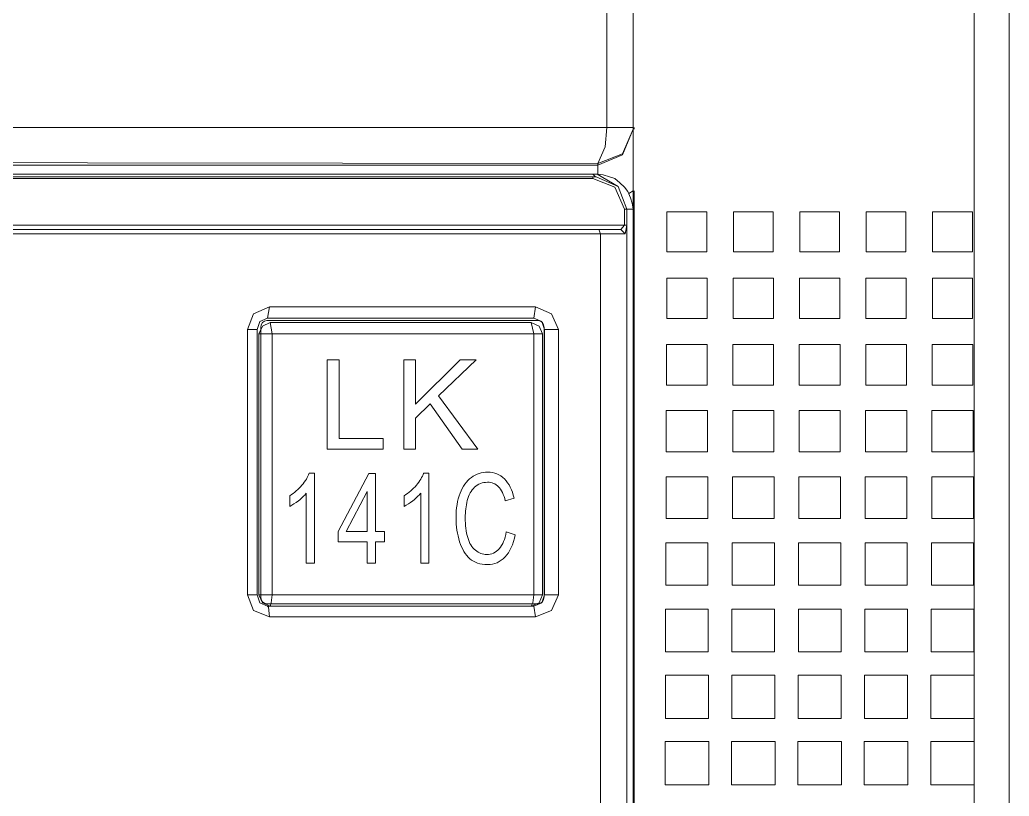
# Model space of a CAD drawing. Header units: millimetres. Extents: x 33157 to 59611, y -29750 to 1750.
# Drawn here: x 53390.89 to 53413.24, y -4430.51 to -4412.97 of the extents above; entities that cross this region are included whole.
import ezdxf

# ---------------------------------------------------------------- set-up
doc = ezdxf.new("R2010")
doc.units = ezdxf.units.MM
doc.layers.add('layer 1', color=7, linetype='Continuous', lineweight=18)

msp = doc.modelspace()

# ---------------------------------------------------------------- linework, layer by layer
at = {"layer": 'layer 1', "lineweight": 9}
for p, q in [((53404.148, -4351.058), (53404.148, -4415.409)), ((53404.743, -4351.058), (53404.743, -4478.212)), ((53412.446, -4355.264), (53412.446, -4476.467)), ((53413.24, -4356.077), (53413.24, -4475.99)), ((53404.743, -4415.409), (53404.743, -4415.448)), ((53404.763, -4415.409), (53404.763, -4415.448)), ((53403.949, -4416.222), (53403.949, -4416.46)), ((53403.83, -4416.52), (53403.83, -4416.559)), ((53404.763, -4416.837), (53404.763, -4475.99)), ((53404.545, -4417.254), (53404.545, -4417.611)), ((53404.604, -4417.254), (53404.604, -4417.611)), ((53404.604, -4417.254), (53404.604, -4477.954)), ((53404.743, -4417.254), (53404.743, -4475.435)), ((53404.009, -4417.809), (53404.009, -4477.954)), ((53396.029, -4419.971), (53396.029, -4425.962)), ((53396.247, -4419.971), (53396.247, -4425.962)), ((53396.287, -4420.07), (53396.287, -4425.962)), ((53396.584, -4420.07), (53396.584, -4425.962)), ((53402.5, -4420.07), (53402.5, -4425.962)), ((53402.699, -4420.07), (53402.699, -4425.962)), ((53402.738, -4419.971), (53402.738, -4425.962)), ((53403.056, -4419.971), (53403.056, -4425.962))]:
    msp.add_line(p, q, dxfattribs=at)
msp.add_lwpolyline([(53404.744, -4478.258), (53413.237, -4478.258), (53413.237, -4355.264), (53404.744, -4355.264)], close=True, dxfattribs=at)
for points in [[(53386.639, -4415.409), (53386.639, -4415.409), (53404.148, -4415.409), (53404.148, -4415.409)], [(53404.743, -4415.409), (53404.743, -4415.409), (53404.148, -4415.409), (53404.148, -4415.409)], [(53403.949, -4416.262), (53403.949, -4416.262), (53373.041, -4416.262), (53373.041, -4416.262)], [(53403.949, -4416.222), (53403.949, -4416.222), (53386.639, -4416.202), (53386.639, -4416.202)], [(53369.368, -4416.46), (53369.368, -4416.46), (53403.929, -4416.46), (53403.929, -4416.46)], [(53403.929, -4416.46), (53403.929, -4416.46), (53403.81, -4416.46), (53403.81, -4416.46)], [(53403.85, -4416.48), (53403.85, -4416.48), (53403.81, -4416.46), (53403.81, -4416.46)], [(53403.89, -4416.52), (53403.89, -4416.52), (53403.85, -4416.48), (53403.85, -4416.48)], [(53369.448, -4416.52), (53369.448, -4416.52), (53403.83, -4416.52), (53403.83, -4416.52)], [(53403.83, -4416.559), (53403.83, -4416.559), (53369.448, -4416.559), (53369.448, -4416.559)], [(53403.83, -4416.52), (53403.83, -4416.52), (53403.85, -4416.52), (53403.85, -4416.52)], [(53403.85, -4416.52), (53403.85, -4416.52), (53403.89, -4416.52), (53403.89, -4416.52)], [(53403.91, -4416.52), (53403.91, -4416.52), (53403.89, -4416.52), (53403.89, -4416.52)], [(53404.644, -4416.897), (53404.644, -4416.897), (53404.743, -4416.837), (53404.743, -4416.837)], [(53404.545, -4417.254), (53404.545, -4417.254), (53404.743, -4417.254), (53404.743, -4417.254)], [(53368.753, -4417.611), (53368.753, -4417.611), (53404.604, -4417.611), (53404.604, -4417.611)], [(53404.466, -4417.71), (53404.466, -4417.71), (53404.545, -4417.611), (53404.545, -4417.611)], [(53404.565, -4417.809), (53404.565, -4417.809), (53404.604, -4417.611), (53404.604, -4417.611)], [(53368.713, -4417.809), (53368.713, -4417.809), (53404.565, -4417.809), (53404.565, -4417.809)], [(53368.812, -4417.71), (53368.812, -4417.71), (53404.466, -4417.71), (53404.466, -4417.71)], [(53403.969, -4417.71), (53403.969, -4417.71), (53404.009, -4417.809), (53404.009, -4417.809)], [(53404.466, -4417.71), (53404.466, -4417.71), (53404.565, -4417.809), (53404.565, -4417.809)], [(53396.525, -4419.456), (53396.525, -4419.456), (53396.485, -4419.713), (53396.485, -4419.713)], [(53396.525, -4419.456), (53396.525, -4419.456), (53402.54, -4419.456), (53402.54, -4419.456)], [(53402.54, -4419.456), (53402.54, -4419.456), (53402.5, -4419.713), (53402.5, -4419.713)], [(53396.485, -4419.713), (53396.485, -4419.713), (53402.5, -4419.713), (53402.5, -4419.713)], [(53402.441, -4419.813), (53402.441, -4419.813), (53396.545, -4419.813), (53396.545, -4419.813)], [(53396.584, -4420.07), (53396.584, -4420.07), (53396.545, -4419.813), (53396.545, -4419.813)], [(53402.5, -4420.07), (53402.5, -4420.07), (53402.441, -4419.813), (53402.441, -4419.813)], [(53396.029, -4419.971), (53396.029, -4419.971), (53396.247, -4419.971), (53396.247, -4419.971)], [(53396.287, -4420.07), (53396.287, -4420.07), (53402.699, -4420.07), (53402.699, -4420.07)], [(53403.056, -4419.971), (53403.056, -4419.971), (53402.738, -4419.971), (53402.738, -4419.971)], [(53396.029, -4425.962), (53396.029, -4425.962), (53396.247, -4425.962), (53396.247, -4425.962)], [(53396.287, -4425.962), (53396.287, -4425.962), (53402.699, -4425.962), (53402.699, -4425.962)], [(53396.584, -4425.962), (53396.584, -4425.962), (53396.565, -4426.141), (53396.565, -4426.141)], [(53402.5, -4425.962), (53402.5, -4425.962), (53402.48, -4426.141), (53402.48, -4426.141)], [(53403.056, -4425.962), (53403.056, -4425.962), (53402.738, -4425.962), (53402.738, -4425.962)], [(53402.5, -4426.22), (53402.5, -4426.22), (53396.485, -4426.22), (53396.485, -4426.22)], [(53396.505, -4426.24), (53396.505, -4426.24), (53396.485, -4426.22), (53396.485, -4426.22)], [(53396.525, -4426.458), (53396.525, -4426.458), (53396.505, -4426.24), (53396.505, -4426.24)], [(53396.545, -4426.22), (53396.545, -4426.22), (53402.441, -4426.22), (53402.441, -4426.22)], [(53396.565, -4426.141), (53396.565, -4426.141), (53396.545, -4426.22), (53396.545, -4426.22)], [(53402.48, -4426.141), (53402.48, -4426.141), (53402.441, -4426.22), (53402.441, -4426.22)], [(53402.54, -4426.458), (53402.54, -4426.458), (53402.5, -4426.22), (53402.5, -4426.22)], [(53402.54, -4426.458), (53402.54, -4426.458), (53396.525, -4426.458), (53396.525, -4426.458)]]:
    msp.add_open_spline(points, degree=3, dxfattribs=at)
for points, knots in [([(53403.949, -4416.262), (53403.949, -4416.262), (53404.505, -4416.024), (53404.505, -4416.024), (53404.505, -4416.024), (53404.743, -4415.448), (53404.743, -4415.448)], [0, 0, 0, 0, 173975.631463, 173975.631463, 173975.631463, 347951.262926, 347951.262926, 347951.262926, 347951.262926]), ([(53403.949, -4416.222), (53403.949, -4416.222), (53404.505, -4416.004), (53404.505, -4416.004), (53404.505, -4416.004), (53404.743, -4415.448), (53404.743, -4415.448)], [0, 0, 0, 0, 173975.601238, 173975.601238, 173975.601238, 347951.202476, 347951.202476, 347951.202476, 347951.202476]), ([(53404.148, -4415.409), (53404.148, -4415.409), (53404.108, -4415.845), (53404.108, -4415.845), (53404.108, -4415.845), (53403.949, -4416.222), (53403.949, -4416.222)], [0, 0, 0, 0, 173974.22819, 173974.22819, 173974.22819, 347948.45638, 347948.45638, 347948.45638, 347948.45638]), ([(53404.604, -4417.254), (53404.604, -4417.254), (53404.406, -4416.738), (53404.406, -4416.738), (53404.406, -4416.738), (53403.929, -4416.46), (53403.929, -4416.46)], [0, 0, 0, 0, 173976.811311, 173976.811311, 173976.811311, 347953.622623, 347953.622623, 347953.622623, 347953.622623]), ([(53404.743, -4417.254), (53404.743, -4417.254), (53404.724, -4417.115), (53404.724, -4417.115), (53404.724, -4417.115), (53404.684, -4416.996), (53404.684, -4416.996), (53404.684, -4416.996), (53404.624, -4416.857), (53404.624, -4416.857), (53404.624, -4416.857), (53404.545, -4416.758), (53404.545, -4416.758), (53404.545, -4416.758), (53404.446, -4416.659), (53404.446, -4416.659), (53404.446, -4416.659), (53404.327, -4416.559), (53404.327, -4416.559), (53404.327, -4416.559), (53404.208, -4416.52), (53404.208, -4416.52), (53404.208, -4416.52), (53404.069, -4416.48), (53404.069, -4416.48), (53404.069, -4416.48), (53403.929, -4416.46), (53403.929, -4416.46)], [0, 0, 0, 0, 143068.106345, 143068.106345, 143068.106345, 286136.21269, 286136.21269, 286136.21269, 429204.319035, 429204.319035, 429204.319035, 572272.42538, 572272.42538, 572272.42538, 715340.531726, 715340.531726, 715340.531726, 858408.638071, 858408.638071, 858408.638071, 1001476.744416, 1001476.744416, 1001476.744416, 1144544.850761, 1144544.850761, 1144544.850761, 1287612.957106, 1287612.957106, 1287612.957106, 1287612.957106]), ([(53404.545, -4417.254), (53404.545, -4417.254), (53404.327, -4416.758), (53404.327, -4416.758), (53404.327, -4416.758), (53403.83, -4416.559), (53403.83, -4416.559)], [0, 0, 0, 0, 173976.617792, 173976.617792, 173976.617792, 347953.235585, 347953.235585, 347953.235585, 347953.235585]), ([(53403.91, -4416.52), (53403.91, -4416.52), (53404.406, -4416.738), (53404.406, -4416.738), (53404.406, -4416.738), (53404.604, -4417.254), (53404.604, -4417.254)], [0, 0, 0, 0, 173976.639958, 173976.639958, 173976.639958, 347953.279915, 347953.279915, 347953.279915, 347953.279915]), ([(53396.029, -4419.971), (53396.029, -4419.971), (53396.168, -4419.614), (53396.168, -4419.614), (53396.168, -4419.614), (53396.525, -4419.456), (53396.525, -4419.456)], [0, 0, 0, 0, 173956.701649, 173956.701649, 173956.701649, 347913.403298, 347913.403298, 347913.403298, 347913.403298]), ([(53402.54, -4419.456), (53402.54, -4419.456), (53402.897, -4419.614), (53402.897, -4419.614), (53402.897, -4419.614), (53403.056, -4419.971), (53403.056, -4419.971)], [0, 0, 0, 0, 173977.172751, 173977.172751, 173977.172751, 347954.345503, 347954.345503, 347954.345503, 347954.345503]), ([(53396.485, -4419.713), (53396.485, -4419.713), (53396.307, -4419.793), (53396.307, -4419.793), (53396.307, -4419.793), (53396.247, -4419.971), (53396.247, -4419.971)], [0, 0, 0, 0, 173957.391394, 173957.391394, 173957.391394, 347914.782788, 347914.782788, 347914.782788, 347914.782788]), ([(53396.545, -4419.813), (53396.545, -4419.813), (53396.366, -4419.892), (53396.366, -4419.892), (53396.366, -4419.892), (53396.287, -4420.07), (53396.287, -4420.07)], [0, 0, 0, 0, 173957.731583, 173957.731583, 173957.731583, 347915.463166, 347915.463166, 347915.463166, 347915.463166]), ([(53402.699, -4420.07), (53402.699, -4420.07), (53402.619, -4419.892), (53402.619, -4419.892), (53402.619, -4419.892), (53402.441, -4419.813), (53402.441, -4419.813)], [0, 0, 0, 0, 173977.145896, 173977.145896, 173977.145896, 347954.291791, 347954.291791, 347954.291791, 347954.291791]), ([(53402.738, -4419.971), (53402.738, -4419.971), (53402.679, -4419.793), (53402.679, -4419.793), (53402.679, -4419.793), (53402.5, -4419.713), (53402.5, -4419.713)], [0, 0, 0, 0, 173977.152467, 173977.152467, 173977.152467, 347954.304935, 347954.304935, 347954.304935, 347954.304935]), ([(53396.525, -4426.458), (53396.525, -4426.458), (53396.168, -4426.319), (53396.168, -4426.319), (53396.168, -4426.319), (53396.029, -4425.962), (53396.029, -4425.962)], [0, 0, 0, 0, 173968.119275, 173968.119275, 173968.119275, 347936.238551, 347936.238551, 347936.238551, 347936.238551]), ([(53396.247, -4425.962), (53396.247, -4425.962), (53396.307, -4426.141), (53396.307, -4426.141), (53396.307, -4426.141), (53396.485, -4426.22), (53396.485, -4426.22)], [0, 0, 0, 0, 173968.353498, 173968.353498, 173968.353498, 347936.706996, 347936.706996, 347936.706996, 347936.706996]), ([(53396.287, -4425.962), (53396.287, -4425.962), (53396.366, -4426.141), (53396.366, -4426.141), (53396.366, -4426.141), (53396.545, -4426.22), (53396.545, -4426.22)], [0, 0, 0, 0, 173968.517692, 173968.517692, 173968.517692, 347937.035385, 347937.035385, 347937.035385, 347937.035385]), ([(53402.441, -4426.22), (53402.441, -4426.22), (53402.619, -4426.141), (53402.619, -4426.141), (53402.619, -4426.141), (53402.699, -4425.962), (53402.699, -4425.962)], [0, 0, 0, 0, 173987.931557, 173987.931557, 173987.931557, 347975.863114, 347975.863114, 347975.863114, 347975.863114]), ([(53402.5, -4426.22), (53402.5, -4426.22), (53402.679, -4426.141), (53402.679, -4426.141), (53402.679, -4426.141), (53402.738, -4425.962), (53402.738, -4425.962)], [0, 0, 0, 0, 173988.102208, 173988.102208, 173988.102208, 347976.204417, 347976.204417, 347976.204417, 347976.204417]), ([(53403.056, -4425.962), (53403.056, -4425.962), (53402.897, -4426.319), (53402.897, -4426.319), (53402.897, -4426.319), (53402.54, -4426.458), (53402.54, -4426.458)], [0, 0, 0, 0, 173988.595418, 173988.595418, 173988.595418, 347977.190836, 347977.190836, 347977.190836, 347977.190836])]:
    msp.add_open_spline(points, degree=3, knots=knots, dxfattribs=at)
at = {"layer": 'layer 1'}
for points, knots in [([(53405.507, -4417.316), (53405.507, -4417.316), (53406.407, -4417.316), (53406.407, -4417.316), (53406.407, -4417.316), (53406.407, -4418.216), (53406.407, -4418.216), (53406.407, -4418.216), (53405.507, -4418.216), (53405.507, -4418.216), (53405.507, -4418.216), (53405.507, -4417.32), (53405.507, -4417.32), (53405.507, -4417.32), (53405.507, -4417.316), (53405.507, -4417.316)], [0, 0, 0, 0, 149877.480468, 149877.480468, 149877.480468, 299754.960935, 299754.960935, 299754.960935, 449632.441403, 449632.441403, 449632.441403, 599509.92187, 599509.92187, 599509.92187, 749387.402338, 749387.402338, 749387.402338, 749387.402338]), ([(53407.008, -4417.316), (53407.008, -4417.316), (53407.908, -4417.316), (53407.908, -4417.316), (53407.908, -4417.316), (53407.908, -4418.216), (53407.908, -4418.216), (53407.908, -4418.216), (53407.008, -4418.216), (53407.008, -4418.216), (53407.008, -4418.216), (53407.008, -4417.32), (53407.008, -4417.32), (53407.008, -4417.32), (53407.008, -4417.316), (53407.008, -4417.316)], [0, 0, 0, 0, 149881.518047, 149881.518047, 149881.518047, 299763.036094, 299763.036094, 299763.036094, 449644.554141, 449644.554141, 449644.554141, 599526.072188, 599526.072188, 599526.072188, 749407.590235, 749407.590235, 749407.590235, 749407.590235]), ([(53408.508, -4417.316), (53408.508, -4417.316), (53409.408, -4417.316), (53409.408, -4417.316), (53409.408, -4417.316), (53409.408, -4418.216), (53409.408, -4418.216), (53409.408, -4418.216), (53408.508, -4418.216), (53408.508, -4418.216), (53408.508, -4418.216), (53408.508, -4417.32), (53408.508, -4417.32), (53408.508, -4417.32), (53408.508, -4417.316), (53408.508, -4417.316)], [0, 0, 0, 0, 149885.555627, 149885.555627, 149885.555627, 299771.111254, 299771.111254, 299771.111254, 449656.666881, 449656.666881, 449656.666881, 599542.222508, 599542.222508, 599542.222508, 749427.778135, 749427.778135, 749427.778135, 749427.778135]), ([(53410.008, -4417.316), (53410.008, -4417.316), (53410.908, -4417.316), (53410.908, -4417.316), (53410.908, -4417.316), (53410.908, -4418.216), (53410.908, -4418.216), (53410.908, -4418.216), (53410.008, -4418.216), (53410.008, -4418.216), (53410.008, -4418.216), (53410.008, -4417.32), (53410.008, -4417.32), (53410.008, -4417.32), (53410.008, -4417.316), (53410.008, -4417.316)], [0, 0, 0, 0, 149889.593207, 149889.593207, 149889.593207, 299779.186415, 299779.186415, 299779.186415, 449668.779622, 449668.779622, 449668.779622, 599558.372829, 599558.372829, 599558.372829, 749447.966036, 749447.966036, 749447.966036, 749447.966036]), ([(53411.509, -4417.316), (53411.509, -4417.316), (53412.409, -4417.316), (53412.409, -4417.316), (53412.409, -4417.316), (53412.409, -4418.216), (53412.409, -4418.216), (53412.409, -4418.216), (53411.509, -4418.216), (53411.509, -4418.216), (53411.509, -4418.216), (53411.509, -4417.32), (53411.509, -4417.32), (53411.509, -4417.32), (53411.509, -4417.316), (53411.509, -4417.316)], [0, 0, 0, 0, 149893.630788, 149893.630788, 149893.630788, 299787.261576, 299787.261576, 299787.261576, 449680.892364, 449680.892364, 449680.892364, 599574.523153, 599574.523153, 599574.523153, 749468.153941, 749468.153941, 749468.153941, 749468.153941]), ([(53405.502, -4418.811), (53405.806, -4418.811), (53406.109, -4418.811), (53406.413, -4418.811), (53406.413, -4419.115), (53406.413, -4419.418), (53406.413, -4419.722), (53406.109, -4419.722), (53405.806, -4419.722), (53405.502, -4419.722), (53405.502, -4419.419), (53405.502, -4419.117), (53405.502, -4418.815), (53405.502, -4418.814), (53405.502, -4418.812), (53405.502, -4418.811)], [0, 0, 0, 0, 149879.538881, 149879.538881, 149879.538881, 299759.077762, 299759.077762, 299759.077762, 449638.616643, 449638.616643, 449638.616643, 599518.155524, 599518.155524, 599518.155524, 749397.694405, 749397.694405, 749397.694405, 749397.694405]), ([(53407.002, -4418.811), (53407.306, -4418.811), (53407.61, -4418.811), (53407.913, -4418.811), (53407.913, -4419.115), (53407.913, -4419.418), (53407.913, -4419.722), (53407.61, -4419.722), (53407.306, -4419.722), (53407.002, -4419.722), (53407.002, -4419.419), (53407.002, -4419.117), (53407.002, -4418.815), (53407.002, -4418.814), (53407.002, -4418.812), (53407.002, -4418.811)], [0, 0, 0, 0, 149883.576455, 149883.576455, 149883.576455, 299767.152909, 299767.152909, 299767.152909, 449650.729364, 449650.729364, 449650.729364, 599534.305819, 599534.305819, 599534.305819, 749417.882274, 749417.882274, 749417.882274, 749417.882274]), ([(53408.503, -4418.811), (53408.806, -4418.811), (53409.11, -4418.811), (53409.413, -4418.811), (53409.413, -4419.115), (53409.413, -4419.418), (53409.413, -4419.722), (53409.11, -4419.722), (53408.806, -4419.722), (53408.503, -4419.722), (53408.503, -4419.419), (53408.503, -4419.117), (53408.503, -4418.815), (53408.503, -4418.814), (53408.503, -4418.812), (53408.503, -4418.811)], [0, 0, 0, 0, 149887.614029, 149887.614029, 149887.614029, 299775.228058, 299775.228058, 299775.228058, 449662.842086, 449662.842086, 449662.842086, 599550.456115, 599550.456115, 599550.456115, 749438.070144, 749438.070144, 749438.070144, 749438.070144]), ([(53410.003, -4418.811), (53410.307, -4418.811), (53410.61, -4418.811), (53410.914, -4418.811), (53410.914, -4419.115), (53410.914, -4419.418), (53410.914, -4419.722), (53410.61, -4419.722), (53410.307, -4419.722), (53410.003, -4419.722), (53410.003, -4419.419), (53410.003, -4419.117), (53410.003, -4418.815), (53410.003, -4418.814), (53410.003, -4418.812), (53410.003, -4418.811)], [0, 0, 0, 0, 149891.651603, 149891.651603, 149891.651603, 299783.303207, 299783.303207, 299783.303207, 449674.95481, 449674.95481, 449674.95481, 599566.606414, 599566.606414, 599566.606414, 749458.258017, 749458.258017, 749458.258017, 749458.258017]), ([(53411.503, -4418.811), (53411.807, -4418.811), (53412.11, -4418.811), (53412.414, -4418.811), (53412.414, -4419.115), (53412.414, -4419.418), (53412.414, -4419.722), (53412.11, -4419.722), (53411.807, -4419.722), (53411.503, -4419.722), (53411.503, -4419.419), (53411.503, -4419.117), (53411.503, -4418.815), (53411.503, -4418.814), (53411.503, -4418.812), (53411.503, -4418.811)], [0, 0, 0, 0, 149895.689178, 149895.689178, 149895.689178, 299791.378357, 299791.378357, 299791.378357, 449687.067535, 449687.067535, 449687.067535, 599582.756714, 599582.756714, 599582.756714, 749478.445892, 749478.445892, 749478.445892, 749478.445892]), ([(53396.469, -4419.767), (53396.469, -4419.767), (53402.595, -4419.767), (53402.595, -4419.767), (53402.671, -4419.767), (53402.732, -4419.839), (53402.732, -4419.927), (53402.732, -4419.927), (53402.732, -4426.007), (53402.732, -4426.007), (53402.732, -4426.095), (53402.671, -4426.167), (53402.595, -4426.167), (53402.595, -4426.167), (53396.469, -4426.167), (53396.469, -4426.167), (53396.394, -4426.167), (53396.332, -4426.095), (53396.332, -4426.007), (53396.332, -4426.007), (53396.332, -4419.927), (53396.332, -4419.927), (53396.332, -4419.839), (53396.394, -4419.767), (53396.469, -4419.767)], [0, 0, 0, 0, 144399.975928, 144399.975928, 144399.975928, 288799.951856, 288799.951856, 288799.951856, 433199.927785, 433199.927785, 433199.927785, 577599.903713, 577599.903713, 577599.903713, 721999.879641, 721999.879641, 721999.879641, 866399.855569, 866399.855569, 866399.855569, 1010799.831498, 1010799.831498, 1010799.831498, 1155199.807426, 1155199.807426, 1155199.807426, 1155199.807426]), ([(53405.497, -4420.306), (53405.804, -4420.306), (53406.111, -4420.306), (53406.418, -4420.306), (53406.418, -4420.613), (53406.418, -4420.92), (53406.418, -4421.227), (53406.111, -4421.227), (53405.804, -4421.227), (53405.497, -4421.227), (53405.497, -4420.921), (53405.497, -4420.616), (53405.497, -4420.31), (53405.497, -4420.309), (53405.497, -4420.307), (53405.497, -4420.306)], [0, 0, 0, 0, 149881.597928, 149881.597928, 149881.597928, 299763.195856, 299763.195856, 299763.195856, 449644.793783, 449644.793783, 449644.793783, 599526.391711, 599526.391711, 599526.391711, 749407.989639, 749407.989639, 749407.989639, 749407.989639]), ([(53406.997, -4420.306), (53407.304, -4420.306), (53407.611, -4420.306), (53407.918, -4420.306), (53407.918, -4420.613), (53407.918, -4420.92), (53407.918, -4421.227), (53407.611, -4421.227), (53407.304, -4421.227), (53406.997, -4421.227), (53406.997, -4420.921), (53406.997, -4420.616), (53406.997, -4420.31), (53406.997, -4420.309), (53406.997, -4420.307), (53406.997, -4420.306)], [0, 0, 0, 0, 149885.635496, 149885.635496, 149885.635496, 299771.270991, 299771.270991, 299771.270991, 449656.906487, 449656.906487, 449656.906487, 599542.541983, 599542.541983, 599542.541983, 749428.177478, 749428.177478, 749428.177478, 749428.177478]), ([(53408.498, -4420.306), (53408.805, -4420.306), (53409.112, -4420.306), (53409.419, -4420.306), (53409.419, -4420.613), (53409.419, -4420.92), (53409.419, -4421.227), (53409.112, -4421.227), (53408.805, -4421.227), (53408.498, -4421.227), (53408.498, -4420.921), (53408.498, -4420.616), (53408.498, -4420.31), (53408.498, -4420.309), (53408.498, -4420.307), (53408.498, -4420.306)], [0, 0, 0, 0, 149889.673064, 149889.673064, 149889.673064, 299779.346128, 299779.346128, 299779.346128, 449669.019192, 449669.019192, 449669.019192, 599558.692256, 599558.692256, 599558.692256, 749448.36532, 749448.36532, 749448.36532, 749448.36532]), ([(53409.998, -4420.306), (53410.305, -4420.306), (53410.612, -4420.306), (53410.919, -4420.306), (53410.919, -4420.613), (53410.919, -4420.92), (53410.919, -4421.227), (53410.612, -4421.227), (53410.305, -4421.227), (53409.998, -4421.227), (53409.998, -4420.921), (53409.998, -4420.616), (53409.998, -4420.31), (53409.998, -4420.309), (53409.998, -4420.307), (53409.998, -4420.306)], [0, 0, 0, 0, 149893.710633, 149893.710633, 149893.710633, 299787.421266, 299787.421266, 299787.421266, 449681.131898, 449681.131898, 449681.131898, 599574.842531, 599574.842531, 599574.842531, 749468.553164, 749468.553164, 749468.553164, 749468.553164]), ([(53411.498, -4420.306), (53411.805, -4420.306), (53412.112, -4420.306), (53412.419, -4420.306), (53412.419, -4420.613), (53412.419, -4420.92), (53412.419, -4421.227), (53412.112, -4421.227), (53411.805, -4421.227), (53411.498, -4421.227), (53411.498, -4420.921), (53411.498, -4420.616), (53411.498, -4420.31), (53411.498, -4420.309), (53411.498, -4420.307), (53411.498, -4420.306)], [0, 0, 0, 0, 149897.748202, 149897.748202, 149897.748202, 299795.496404, 299795.496404, 299795.496404, 449693.244606, 449693.244606, 449693.244606, 599590.992808, 599590.992808, 599590.992808, 749488.74101, 749488.74101, 749488.74101, 749488.74101]), ([(53397.834, -4422.673), (53397.834, -4422.673), (53397.834, -4420.652), (53397.834, -4420.652), (53397.834, -4420.652), (53398.102, -4420.652), (53398.102, -4420.652), (53398.102, -4420.652), (53398.102, -4422.436), (53398.102, -4422.436), (53398.102, -4422.436), (53399.095, -4422.436), (53399.095, -4422.436), (53399.095, -4422.436), (53399.095, -4422.673), (53399.095, -4422.673), (53399.095, -4422.673), (53397.834, -4422.673), (53397.834, -4422.673)], [0, 0, 0, 0, 147686.838082, 147686.838082, 147686.838082, 295373.676163, 295373.676163, 295373.676163, 443060.514245, 443060.514245, 443060.514245, 590747.352327, 590747.352327, 590747.352327, 738434.190408, 738434.190408, 738434.190408, 886121.02849, 886121.02849, 886121.02849, 886121.02849]), ([(53399.56, -4422.673), (53399.56, -4422.673), (53399.56, -4420.652), (53399.56, -4420.652), (53399.56, -4420.652), (53399.828, -4420.652), (53399.828, -4420.652), (53399.828, -4420.652), (53399.828, -4421.654), (53399.828, -4421.654), (53399.828, -4421.654), (53400.832, -4420.652), (53400.832, -4420.652), (53400.832, -4420.652), (53401.194, -4420.652), (53401.194, -4420.652), (53401.194, -4420.652), (53400.347, -4421.472), (53400.347, -4421.472), (53400.347, -4421.472), (53401.231, -4422.673), (53401.231, -4422.673), (53401.231, -4422.673), (53400.878, -4422.673), (53400.878, -4422.673), (53400.878, -4422.673), (53400.159, -4421.653), (53400.159, -4421.653), (53400.159, -4421.653), (53399.828, -4421.973), (53399.828, -4421.973), (53399.828, -4421.973), (53399.828, -4422.673), (53399.828, -4422.673), (53399.828, -4422.673), (53399.56, -4422.673), (53399.56, -4422.673)], [0, 0, 0, 0, 141120.338532, 141120.338532, 141120.338532, 282240.677063, 282240.677063, 282240.677063, 423361.015595, 423361.015595, 423361.015595, 564481.354126, 564481.354126, 564481.354126, 705601.692658, 705601.692658, 705601.692658, 846722.031189, 846722.031189, 846722.031189, 987842.369721, 987842.369721, 987842.369721, 1128962.708252, 1128962.708252, 1128962.708252, 1270083.046784, 1270083.046784, 1270083.046784, 1411203.385315, 1411203.385315, 1411203.385315, 1552323.723847, 1552323.723847, 1552323.723847, 1693444.062378, 1693444.062378, 1693444.062378, 1693444.062378]), ([(53405.492, -4421.801), (53405.802, -4421.801), (53406.113, -4421.801), (53406.423, -4421.801), (53406.423, -4422.111), (53406.423, -4422.422), (53406.423, -4422.732), (53406.113, -4422.732), (53405.802, -4422.732), (53405.492, -4422.732), (53405.492, -4422.423), (53405.492, -4422.114), (53405.492, -4421.805), (53405.492, -4421.803), (53405.492, -4421.802), (53405.492, -4421.801)], [0, 0, 0, 0, 149883.656467, 149883.656467, 149883.656467, 299767.312933, 299767.312933, 299767.312933, 449650.9694, 449650.9694, 449650.9694, 599534.625867, 599534.625867, 599534.625867, 749418.282334, 749418.282334, 749418.282334, 749418.282334]), ([(53406.992, -4421.801), (53407.302, -4421.801), (53407.613, -4421.801), (53407.924, -4421.801), (53407.924, -4422.111), (53407.924, -4422.422), (53407.924, -4422.732), (53407.613, -4422.732), (53407.302, -4422.732), (53406.992, -4422.732), (53406.992, -4422.423), (53406.992, -4422.114), (53406.992, -4421.805), (53406.992, -4421.803), (53406.992, -4421.802), (53406.992, -4421.801)], [0, 0, 0, 0, 149887.694029, 149887.694029, 149887.694029, 299775.388058, 299775.388058, 299775.388058, 449663.082086, 449663.082086, 449663.082086, 599550.776115, 599550.776115, 599550.776115, 749438.470144, 749438.470144, 749438.470144, 749438.470144]), ([(53408.492, -4421.801), (53408.803, -4421.801), (53409.113, -4421.801), (53409.424, -4421.801), (53409.424, -4422.111), (53409.424, -4422.422), (53409.424, -4422.732), (53409.113, -4422.732), (53408.803, -4422.732), (53408.492, -4422.732), (53408.492, -4422.423), (53408.492, -4422.114), (53408.492, -4421.805), (53408.492, -4421.803), (53408.492, -4421.802), (53408.492, -4421.801)], [0, 0, 0, 0, 149891.731591, 149891.731591, 149891.731591, 299783.463183, 299783.463183, 299783.463183, 449675.194774, 449675.194774, 449675.194774, 599566.926365, 599566.926365, 599566.926365, 749458.657957, 749458.657957, 749458.657957, 749458.657957]), ([(53409.993, -4421.801), (53410.303, -4421.801), (53410.614, -4421.801), (53410.924, -4421.801), (53410.924, -4422.111), (53410.924, -4422.422), (53410.924, -4422.732), (53410.614, -4422.732), (53410.303, -4422.732), (53409.993, -4422.732), (53409.993, -4422.423), (53409.993, -4422.114), (53409.993, -4421.805), (53409.993, -4421.803), (53409.993, -4421.802), (53409.993, -4421.801)], [0, 0, 0, 0, 149895.769154, 149895.769154, 149895.769154, 299791.538309, 299791.538309, 299791.538309, 449687.307463, 449687.307463, 449687.307463, 599583.076617, 599583.076617, 599583.076617, 749478.845772, 749478.845772, 749478.845772, 749478.845772]), ([(53411.493, -4421.801), (53411.803, -4421.801), (53412.114, -4421.801), (53412.424, -4421.801), (53412.424, -4422.111), (53412.424, -4422.422), (53412.424, -4422.732), (53412.114, -4422.732), (53411.803, -4422.732), (53411.493, -4422.732), (53411.493, -4422.423), (53411.493, -4422.114), (53411.493, -4421.805), (53411.493, -4421.803), (53411.493, -4421.802), (53411.493, -4421.801)], [0, 0, 0, 0, 149899.806718, 149899.806718, 149899.806718, 299799.613436, 299799.613436, 299799.613436, 449699.420153, 449699.420153, 449699.420153, 599599.226871, 599599.226871, 599599.226871, 749499.033589, 749499.033589, 749499.033589, 749499.033589]), ([(53397.545, -4425.247), (53397.545, -4425.247), (53397.359, -4425.247), (53397.359, -4425.247), (53397.359, -4425.247), (53397.359, -4423.666), (53397.359, -4423.666), (53397.314, -4423.723), (53397.256, -4423.78), (53397.183, -4423.837), (53397.111, -4423.894), (53397.045, -4423.937), (53396.987, -4423.965), (53396.987, -4423.965), (53396.987, -4423.725), (53396.987, -4423.725), (53397.091, -4423.66), (53397.182, -4423.581), (53397.26, -4423.488), (53397.338, -4423.395), (53397.393, -4423.305), (53397.425, -4423.218), (53397.425, -4423.218), (53397.545, -4423.218), (53397.545, -4423.218), (53397.545, -4423.218), (53397.545, -4425.247), (53397.545, -4425.247)], [0, 0, 0, 0, 143057.483331, 143057.483331, 143057.483331, 286114.966662, 286114.966662, 286114.966662, 429172.449993, 429172.449993, 429172.449993, 572229.933323, 572229.933323, 572229.933323, 715287.416654, 715287.416654, 715287.416654, 858344.899985, 858344.899985, 858344.899985, 1001402.383316, 1001402.383316, 1001402.383316, 1144459.866647, 1144459.866647, 1144459.866647, 1287517.349978, 1287517.349978, 1287517.349978, 1287517.349978]), ([(53398.734, -4425.247), (53398.734, -4425.247), (53398.734, -4424.764), (53398.734, -4424.764), (53398.734, -4424.764), (53398.077, -4424.764), (53398.077, -4424.764), (53398.077, -4424.764), (53398.077, -4424.536), (53398.077, -4424.536), (53398.077, -4424.536), (53398.768, -4423.226), (53398.768, -4423.226), (53398.768, -4423.226), (53398.92, -4423.226), (53398.92, -4423.226), (53398.92, -4423.226), (53398.92, -4424.536), (53398.92, -4424.536), (53398.92, -4424.536), (53399.125, -4424.536), (53399.125, -4424.536), (53399.125, -4424.536), (53399.125, -4424.764), (53399.125, -4424.764), (53399.125, -4424.764), (53398.92, -4424.764), (53398.92, -4424.764), (53398.92, -4424.764), (53398.92, -4425.247), (53398.92, -4425.247), (53398.92, -4425.247), (53398.734, -4425.247), (53398.734, -4425.247)], [0, 0, 0, 0, 141513.926556, 141513.926556, 141513.926556, 283027.853112, 283027.853112, 283027.853112, 424541.779668, 424541.779668, 424541.779668, 566055.706224, 566055.706224, 566055.706224, 707569.63278, 707569.63278, 707569.63278, 849083.559336, 849083.559336, 849083.559336, 990597.485892, 990597.485892, 990597.485892, 1132111.412449, 1132111.412449, 1132111.412449, 1273625.339005, 1273625.339005, 1273625.339005, 1415139.265561, 1415139.265561, 1415139.265561, 1556653.192117, 1556653.192117, 1556653.192117, 1556653.192117]), ([(53400.13, -4425.247), (53400.13, -4425.247), (53399.944, -4425.247), (53399.944, -4425.247), (53399.944, -4425.247), (53399.944, -4423.666), (53399.944, -4423.666), (53399.899, -4423.723), (53399.84, -4423.78), (53399.768, -4423.837), (53399.695, -4423.894), (53399.63, -4423.937), (53399.572, -4423.965), (53399.572, -4423.965), (53399.572, -4423.725), (53399.572, -4423.725), (53399.676, -4423.66), (53399.767, -4423.581), (53399.845, -4423.488), (53399.922, -4423.395), (53399.978, -4423.305), (53400.01, -4423.218), (53400.01, -4423.218), (53400.13, -4423.218), (53400.13, -4423.218), (53400.13, -4423.218), (53400.13, -4425.247), (53400.13, -4425.247)], [0, 0, 0, 0, 143064.11513, 143064.11513, 143064.11513, 286128.23026, 286128.23026, 286128.23026, 429192.34539, 429192.34539, 429192.34539, 572256.460519, 572256.460519, 572256.460519, 715320.575649, 715320.575649, 715320.575649, 858384.690779, 858384.690779, 858384.690779, 1001448.805909, 1001448.805909, 1001448.805909, 1144512.921039, 1144512.921039, 1144512.921039, 1287577.036169, 1287577.036169, 1287577.036169, 1287577.036169]), ([(53401.877, -4424.538), (53401.877, -4424.538), (53402.077, -4424.606), (53402.077, -4424.606), (53402.035, -4424.826), (53401.96, -4424.993), (53401.851, -4425.108), (53401.742, -4425.223), (53401.609, -4425.281), (53401.452, -4425.281), (53401.289, -4425.281), (53401.157, -4425.237), (53401.055, -4425.148), (53400.953, -4425.059), (53400.875, -4424.931), (53400.822, -4424.763), (53400.769, -4424.595), (53400.742, -4424.415), (53400.742, -4424.222), (53400.742, -4424.011), (53400.772, -4423.828), (53400.832, -4423.671), (53400.892, -4423.515), (53400.978, -4423.396), (53401.089, -4423.314), (53401.2, -4423.233), (53401.322, -4423.192), (53401.455, -4423.192), (53401.606, -4423.192), (53401.734, -4423.244), (53401.836, -4423.347), (53401.94, -4423.45), (53402.011, -4423.594), (53402.052, -4423.78), (53402.052, -4423.78), (53401.855, -4423.843), (53401.855, -4423.843), (53401.821, -4423.696), (53401.769, -4423.589), (53401.703, -4423.522), (53401.636, -4423.454), (53401.553, -4423.421), (53401.452, -4423.421), (53401.336, -4423.421), (53401.238, -4423.458), (53401.161, -4423.533), (53401.083, -4423.607), (53401.028, -4423.707), (53400.997, -4423.832), (53400.965, -4423.958), (53400.949, -4424.087), (53400.949, -4424.22), (53400.949, -4424.392), (53400.968, -4424.542), (53401.005, -4424.67), (53401.042, -4424.798), (53401.1, -4424.894), (53401.179, -4424.957), (53401.258, -4425.021), (53401.343, -4425.052), (53401.435, -4425.052), (53401.547, -4425.052), (53401.642, -4425.009), (53401.719, -4424.923), (53401.797, -4424.836), (53401.849, -4424.708), (53401.877, -4424.538)], [0, 0, 0, 0, 138142.15182, 138142.15182, 138142.15182, 276284.303641, 276284.303641, 276284.303641, 414426.455461, 414426.455461, 414426.455461, 552568.607282, 552568.607282, 552568.607282, 690710.759102, 690710.759102, 690710.759102, 828852.910923, 828852.910923, 828852.910923, 966995.062743, 966995.062743, 966995.062743, 1105137.214564, 1105137.214564, 1105137.214564, 1243279.366384, 1243279.366384, 1243279.366384, 1381421.518205, 1381421.518205, 1381421.518205, 1519563.670025, 1519563.670025, 1519563.670025, 1657705.821846, 1657705.821846, 1657705.821846, 1795847.973666, 1795847.973666, 1795847.973666, 1933990.125487, 1933990.125487, 1933990.125487, 2072132.277307, 2072132.277307, 2072132.277307, 2210274.429128, 2210274.429128, 2210274.429128, 2348416.580948, 2348416.580948, 2348416.580948, 2486558.732769, 2486558.732769, 2486558.732769, 2624700.884589, 2624700.884589, 2624700.884589, 2762843.03641, 2762843.03641, 2762843.03641, 2900985.18823, 2900985.18823, 2900985.18823, 3039127.340051, 3039127.340051, 3039127.340051, 3039127.340051]), ([(53405.486, -4423.296), (53405.8, -4423.296), (53406.114, -4423.296), (53406.428, -4423.296), (53406.428, -4423.61), (53406.428, -4423.924), (53406.428, -4424.238), (53406.114, -4424.238), (53405.8, -4424.238), (53405.486, -4424.238), (53405.486, -4423.925), (53405.486, -4423.612), (53405.486, -4423.3), (53405.486, -4423.298), (53405.486, -4423.297), (53405.486, -4423.296)], [0, 0, 0, 0, 149885.715655, 149885.715655, 149885.715655, 299771.431309, 299771.431309, 299771.431309, 449657.146964, 449657.146964, 449657.146964, 599542.862618, 599542.862618, 599542.862618, 749428.578273, 749428.578273, 749428.578273, 749428.578273]), ([(53406.987, -4423.296), (53407.301, -4423.296), (53407.615, -4423.296), (53407.929, -4423.296), (53407.929, -4423.61), (53407.929, -4423.924), (53407.929, -4424.238), (53407.615, -4424.238), (53407.301, -4424.238), (53406.987, -4424.238), (53406.987, -4423.925), (53406.987, -4423.612), (53406.987, -4423.3), (53406.987, -4423.298), (53406.987, -4423.297), (53406.987, -4423.296)], [0, 0, 0, 0, 149889.753211, 149889.753211, 149889.753211, 299779.506422, 299779.506422, 299779.506422, 449669.259633, 449669.259633, 449669.259633, 599559.012843, 599559.012843, 599559.012843, 749448.766054, 749448.766054, 749448.766054, 749448.766054]), ([(53408.487, -4423.296), (53408.801, -4423.296), (53409.115, -4423.296), (53409.429, -4423.296), (53409.429, -4423.61), (53409.429, -4423.924), (53409.429, -4424.238), (53409.115, -4424.238), (53408.801, -4424.238), (53408.487, -4424.238), (53408.487, -4423.925), (53408.487, -4423.612), (53408.487, -4423.3), (53408.487, -4423.298), (53408.487, -4423.297), (53408.487, -4423.296)], [0, 0, 0, 0, 149893.790768, 149893.790768, 149893.790768, 299787.581535, 299787.581535, 299787.581535, 449681.372303, 449681.372303, 449681.372303, 599575.16307, 599575.16307, 599575.16307, 749468.953838, 749468.953838, 749468.953838, 749468.953838]), ([(53409.987, -4423.296), (53410.301, -4423.296), (53410.615, -4423.296), (53410.929, -4423.296), (53410.929, -4423.61), (53410.929, -4423.924), (53410.929, -4424.238), (53410.615, -4424.238), (53410.301, -4424.238), (53409.987, -4424.238), (53409.987, -4423.925), (53409.987, -4423.612), (53409.987, -4423.3), (53409.987, -4423.298), (53409.987, -4423.297), (53409.987, -4423.296)], [0, 0, 0, 0, 149897.828325, 149897.828325, 149897.828325, 299795.65665, 299795.65665, 299795.65665, 449693.484974, 449693.484974, 449693.484974, 599591.313299, 599591.313299, 599591.313299, 749489.141624, 749489.141624, 749489.141624, 749489.141624]), ([(53411.488, -4423.296), (53411.802, -4423.296), (53412.116, -4423.296), (53412.43, -4423.296), (53412.43, -4423.61), (53412.43, -4423.924), (53412.43, -4424.238), (53412.116, -4424.238), (53411.802, -4424.238), (53411.488, -4424.238), (53411.488, -4423.925), (53411.488, -4423.612), (53411.488, -4423.3), (53411.488, -4423.298), (53411.488, -4423.297), (53411.488, -4423.296)], [0, 0, 0, 0, 149901.865882, 149901.865882, 149901.865882, 299803.731765, 299803.731765, 299803.731765, 449705.597647, 449705.597647, 449705.597647, 599607.46353, 599607.46353, 599607.46353, 749509.329412, 749509.329412, 749509.329412, 749509.329412]), ([(53398.734, -4424.536), (53398.734, -4424.536), (53398.734, -4423.627), (53398.734, -4423.627), (53398.734, -4423.627), (53398.26, -4424.536), (53398.26, -4424.536), (53398.26, -4424.536), (53398.734, -4424.536), (53398.734, -4424.536)], [0, 0, 0, 0, 160075.863918, 160075.863918, 160075.863918, 320151.727836, 320151.727836, 320151.727836, 480227.591755, 480227.591755, 480227.591755, 480227.591755]), ([(53405.481, -4424.791), (53405.799, -4424.791), (53406.116, -4424.791), (53406.434, -4424.791), (53406.434, -4425.108), (53406.434, -4425.426), (53406.434, -4425.743), (53406.116, -4425.743), (53405.799, -4425.743), (53405.481, -4425.743), (53405.481, -4425.427), (53405.481, -4425.111), (53405.481, -4424.795), (53405.481, -4424.793), (53405.481, -4424.792), (53405.481, -4424.791)], [0, 0, 0, 0, 149887.774334, 149887.774334, 149887.774334, 299775.548668, 299775.548668, 299775.548668, 449663.323002, 449663.323002, 449663.323002, 599551.097335, 599551.097335, 599551.097335, 749438.871669, 749438.871669, 749438.871669, 749438.871669]), ([(53406.981, -4424.791), (53407.299, -4424.791), (53407.616, -4424.791), (53407.934, -4424.791), (53407.934, -4425.108), (53407.934, -4425.426), (53407.934, -4425.743), (53407.616, -4425.743), (53407.299, -4425.743), (53406.981, -4425.743), (53406.981, -4425.427), (53406.981, -4425.111), (53406.981, -4424.795), (53406.981, -4424.793), (53406.981, -4424.792), (53406.981, -4424.791)], [0, 0, 0, 0, 149891.811884, 149891.811884, 149891.811884, 299783.623769, 299783.623769, 299783.623769, 449675.435653, 449675.435653, 449675.435653, 599567.247537, 599567.247537, 599567.247537, 749459.059422, 749459.059422, 749459.059422, 749459.059422]), ([(53408.482, -4424.791), (53408.799, -4424.791), (53409.117, -4424.791), (53409.434, -4424.791), (53409.434, -4425.108), (53409.434, -4425.426), (53409.434, -4425.743), (53409.117, -4425.743), (53408.799, -4425.743), (53408.482, -4425.743), (53408.482, -4425.427), (53408.482, -4425.111), (53408.482, -4424.795), (53408.482, -4424.793), (53408.482, -4424.792), (53408.482, -4424.791)], [0, 0, 0, 0, 149895.849435, 149895.849435, 149895.849435, 299791.698871, 299791.698871, 299791.698871, 449687.548306, 449687.548306, 449687.548306, 599583.397741, 599583.397741, 599583.397741, 749479.247176, 749479.247176, 749479.247176, 749479.247176]), ([(53409.982, -4424.791), (53410.3, -4424.791), (53410.617, -4424.791), (53410.935, -4424.791), (53410.935, -4425.108), (53410.935, -4425.426), (53410.935, -4425.743), (53410.617, -4425.743), (53410.3, -4425.743), (53409.982, -4425.743), (53409.982, -4425.427), (53409.982, -4425.111), (53409.982, -4424.795), (53409.982, -4424.793), (53409.982, -4424.792), (53409.982, -4424.791)], [0, 0, 0, 0, 149899.886987, 149899.886987, 149899.886987, 299799.773973, 299799.773973, 299799.773973, 449699.66096, 449699.66096, 449699.66096, 599599.547947, 599599.547947, 599599.547947, 749499.434933, 749499.434933, 749499.434933, 749499.434933]), ([(53411.482, -4424.791), (53411.8, -4424.791), (53412.117, -4424.791), (53412.435, -4424.791), (53412.435, -4425.108), (53412.435, -4425.426), (53412.435, -4425.743), (53412.117, -4425.743), (53411.8, -4425.743), (53411.482, -4425.743), (53411.482, -4425.427), (53411.482, -4425.111), (53411.482, -4424.795), (53411.482, -4424.793), (53411.482, -4424.792), (53411.482, -4424.791)], [0, 0, 0, 0, 149903.924539, 149903.924539, 149903.924539, 299807.849077, 299807.849077, 299807.849077, 449711.773616, 449711.773616, 449711.773616, 599615.698154, 599615.698154, 599615.698154, 749519.622693, 749519.622693, 749519.622693, 749519.622693]), ([(53405.476, -4426.285), (53405.797, -4426.285), (53406.118, -4426.285), (53406.439, -4426.285), (53406.439, -4426.606), (53406.439, -4426.927), (53406.439, -4427.248), (53406.118, -4427.248), (53405.797, -4427.248), (53405.476, -4427.248), (53405.476, -4426.929), (53405.476, -4426.609), (53405.476, -4426.289), (53405.476, -4426.288), (53405.476, -4426.287), (53405.476, -4426.285)], [0, 0, 0, 0, 149889.83327, 149889.83327, 149889.83327, 299779.666539, 299779.666539, 299779.666539, 449669.499809, 449669.499809, 449669.499809, 599559.333079, 599559.333079, 599559.333079, 749449.166348, 749449.166348, 749449.166348, 749449.166348]), ([(53406.976, -4426.285), (53407.297, -4426.285), (53407.618, -4426.285), (53407.939, -4426.285), (53407.939, -4426.606), (53407.939, -4426.927), (53407.939, -4427.248), (53407.618, -4427.248), (53407.297, -4427.248), (53406.976, -4427.248), (53406.976, -4426.929), (53406.976, -4426.609), (53406.976, -4426.289), (53406.976, -4426.288), (53406.976, -4426.287), (53406.976, -4426.285)], [0, 0, 0, 0, 149893.870814, 149893.870814, 149893.870814, 299787.741629, 299787.741629, 299787.741629, 449681.612443, 449681.612443, 449681.612443, 599575.483257, 599575.483257, 599575.483257, 749469.354072, 749469.354072, 749469.354072, 749469.354072]), ([(53408.476, -4426.285), (53408.798, -4426.285), (53409.119, -4426.285), (53409.44, -4426.285), (53409.44, -4426.606), (53409.44, -4426.927), (53409.44, -4427.248), (53409.119, -4427.248), (53408.798, -4427.248), (53408.476, -4427.248), (53408.476, -4426.929), (53408.476, -4426.609), (53408.476, -4426.289), (53408.476, -4426.288), (53408.476, -4426.287), (53408.476, -4426.285)], [0, 0, 0, 0, 149897.908359, 149897.908359, 149897.908359, 299795.816719, 299795.816719, 299795.816719, 449693.725078, 449693.725078, 449693.725078, 599591.633438, 599591.633438, 599591.633438, 749489.541797, 749489.541797, 749489.541797, 749489.541797]), ([(53409.977, -4426.285), (53410.298, -4426.285), (53410.619, -4426.285), (53410.94, -4426.285), (53410.94, -4426.606), (53410.94, -4426.927), (53410.94, -4427.248), (53410.619, -4427.248), (53410.298, -4427.248), (53409.977, -4427.248), (53409.977, -4426.929), (53409.977, -4426.609), (53409.977, -4426.289), (53409.977, -4426.288), (53409.977, -4426.287), (53409.977, -4426.285)], [0, 0, 0, 0, 149901.945905, 149901.945905, 149901.945905, 299803.89181, 299803.89181, 299803.89181, 449705.837715, 449705.837715, 449705.837715, 599607.78362, 599607.78362, 599607.78362, 749509.729526, 749509.729526, 749509.729526, 749509.729526]), ([(53411.477, -4426.285), (53411.798, -4426.285), (53412.119, -4426.285), (53412.44, -4426.285), (53412.44, -4426.606), (53412.44, -4426.927), (53412.44, -4427.248), (53412.119, -4427.248), (53411.798, -4427.248), (53411.477, -4427.248), (53411.477, -4426.929), (53411.477, -4426.609), (53411.477, -4426.289), (53411.477, -4426.288), (53411.477, -4426.287), (53411.477, -4426.285)], [0, 0, 0, 0, 149905.983451, 149905.983451, 149905.983451, 299811.966902, 299811.966902, 299811.966902, 449717.950354, 449717.950354, 449717.950354, 599623.933805, 599623.933805, 599623.933805, 749529.917256, 749529.917256, 749529.917256, 749529.917256]), ([(53405.471, -4427.78), (53405.795, -4427.78), (53406.12, -4427.78), (53406.444, -4427.78), (53406.444, -4428.105), (53406.444, -4428.429), (53406.444, -4428.754), (53406.12, -4428.754), (53405.795, -4428.754), (53405.471, -4428.754), (53405.471, -4428.431), (53405.471, -4428.107), (53405.471, -4427.784), (53405.471, -4427.783), (53405.471, -4427.781), (53405.471, -4427.78)], [0, 0, 0, 0, 149891.892518, 149891.892518, 149891.892518, 299783.785036, 299783.785036, 299783.785036, 449675.677554, 449675.677554, 449675.677554, 599567.570072, 599567.570072, 599567.570072, 749459.46259, 749459.46259, 749459.46259, 749459.46259]), ([(53406.971, -4427.78), (53407.295, -4427.78), (53407.62, -4427.78), (53407.945, -4427.78), (53407.945, -4428.105), (53407.945, -4428.429), (53407.945, -4428.754), (53407.62, -4428.754), (53407.295, -4428.754), (53406.971, -4428.754), (53406.971, -4428.431), (53406.971, -4428.107), (53406.971, -4427.784), (53406.971, -4427.783), (53406.971, -4427.781), (53406.971, -4427.78)], [0, 0, 0, 0, 149895.930057, 149895.930057, 149895.930057, 299791.860114, 299791.860114, 299791.860114, 449687.790171, 449687.790171, 449687.790171, 599583.720227, 599583.720227, 599583.720227, 749479.650284, 749479.650284, 749479.650284, 749479.650284]), ([(53408.471, -4427.78), (53408.796, -4427.78), (53409.12, -4427.78), (53409.445, -4427.78), (53409.445, -4428.105), (53409.445, -4428.429), (53409.445, -4428.754), (53409.12, -4428.754), (53408.796, -4428.754), (53408.471, -4428.754), (53408.471, -4428.431), (53408.471, -4428.107), (53408.471, -4427.784), (53408.471, -4427.783), (53408.471, -4427.781), (53408.471, -4427.78)], [0, 0, 0, 0, 149899.967596, 149899.967596, 149899.967596, 299799.935192, 299799.935192, 299799.935192, 449699.902789, 449699.902789, 449699.902789, 599599.870385, 599599.870385, 599599.870385, 749499.837981, 749499.837981, 749499.837981, 749499.837981]), ([(53409.972, -4427.78), (53410.296, -4427.78), (53410.621, -4427.78), (53410.945, -4427.78), (53410.945, -4428.105), (53410.945, -4428.429), (53410.945, -4428.754), (53410.621, -4428.754), (53410.296, -4428.754), (53409.972, -4428.754), (53409.972, -4428.431), (53409.972, -4428.107), (53409.972, -4427.784), (53409.972, -4427.783), (53409.972, -4427.781), (53409.972, -4427.78)], [0, 0, 0, 0, 149904.005136, 149904.005136, 149904.005136, 299808.010272, 299808.010272, 299808.010272, 449712.015408, 449712.015408, 449712.015408, 599616.020544, 599616.020544, 599616.020544, 749520.02568, 749520.02568, 749520.02568, 749520.02568]), ([(53411.472, -4427.78), (53411.796, -4427.78), (53412.121, -4427.78), (53412.445, -4427.78), (53412.445, -4428.105), (53412.445, -4428.429), (53412.445, -4428.754), (53412.121, -4428.754), (53411.796, -4428.754), (53411.472, -4428.754), (53411.472, -4428.431), (53411.472, -4428.107), (53411.472, -4427.784), (53411.472, -4427.783), (53411.472, -4427.781), (53411.472, -4427.78)], [0, 0, 0, 0, 149908.042676, 149908.042676, 149908.042676, 299816.085353, 299816.085353, 299816.085353, 449724.128029, 449724.128029, 449724.128029, 599632.170705, 599632.170705, 599632.170705, 749540.213382, 749540.213382, 749540.213382, 749540.213382]), ([(53405.465, -4429.275), (53405.793, -4429.275), (53406.121, -4429.275), (53406.45, -4429.275), (53406.45, -4429.603), (53406.45, -4429.931), (53406.45, -4430.259), (53406.121, -4430.259), (53405.793, -4430.259), (53405.465, -4430.259), (53405.465, -4429.932), (53405.465, -4429.606), (53405.465, -4429.279), (53405.465, -4429.278), (53405.465, -4429.276), (53405.465, -4429.275)], [0, 0, 0, 0, 149893.951481, 149893.951481, 149893.951481, 299787.902962, 299787.902962, 299787.902962, 449681.854443, 449681.854443, 449681.854443, 599575.805924, 599575.805924, 599575.805924, 749469.757405, 749469.757405, 749469.757405, 749469.757405]), ([(53406.966, -4429.275), (53407.294, -4429.275), (53407.622, -4429.275), (53407.95, -4429.275), (53407.95, -4429.603), (53407.95, -4429.931), (53407.95, -4430.259), (53407.622, -4430.259), (53407.294, -4430.259), (53406.966, -4430.259), (53406.966, -4429.932), (53406.966, -4429.606), (53406.966, -4429.279), (53406.966, -4429.278), (53406.966, -4429.276), (53406.966, -4429.275)], [0, 0, 0, 0, 149897.989014, 149897.989014, 149897.989014, 299795.978028, 299795.978028, 299795.978028, 449693.967042, 449693.967042, 449693.967042, 599591.956056, 599591.956056, 599591.956056, 749489.94507, 749489.94507, 749489.94507, 749489.94507]), ([(53408.466, -4429.275), (53408.794, -4429.275), (53409.122, -4429.275), (53409.45, -4429.275), (53409.45, -4429.603), (53409.45, -4429.931), (53409.45, -4430.259), (53409.122, -4430.259), (53408.794, -4430.259), (53408.466, -4430.259), (53408.466, -4429.932), (53408.466, -4429.606), (53408.466, -4429.279), (53408.466, -4429.278), (53408.466, -4429.276), (53408.466, -4429.275)], [0, 0, 0, 0, 149902.026548, 149902.026548, 149902.026548, 299804.053095, 299804.053095, 299804.053095, 449706.079643, 449706.079643, 449706.079643, 599608.10619, 599608.10619, 599608.10619, 749510.132738, 749510.132738, 749510.132738, 749510.132738]), ([(53409.966, -4429.275), (53410.294, -4429.275), (53410.622, -4429.275), (53410.95, -4429.275), (53410.95, -4429.603), (53410.95, -4429.931), (53410.95, -4430.259), (53410.622, -4430.259), (53410.294, -4430.259), (53409.966, -4430.259), (53409.966, -4429.932), (53409.966, -4429.606), (53409.966, -4429.279), (53409.966, -4429.278), (53409.966, -4429.276), (53409.966, -4429.275)], [0, 0, 0, 0, 149906.064082, 149906.064082, 149906.064082, 299812.128163, 299812.128163, 299812.128163, 449718.192245, 449718.192245, 449718.192245, 599624.256326, 599624.256326, 599624.256326, 749530.320408, 749530.320408, 749530.320408, 749530.320408]), ([(53411.467, -4429.275), (53411.795, -4429.275), (53412.123, -4429.275), (53412.451, -4429.275), (53412.451, -4429.603), (53412.451, -4429.931), (53412.451, -4430.259), (53412.123, -4430.259), (53411.795, -4430.259), (53411.467, -4430.259), (53411.467, -4429.932), (53411.467, -4429.606), (53411.467, -4429.279), (53411.467, -4429.278), (53411.467, -4429.276), (53411.467, -4429.275)], [0, 0, 0, 0, 149910.101616, 149910.101616, 149910.101616, 299820.203232, 299820.203232, 299820.203232, 449730.304848, 449730.304848, 449730.304848, 599640.406464, 599640.406464, 599640.406464, 749550.50808, 749550.50808, 749550.50808, 749550.50808])]:
    msp.add_open_spline(points, degree=3, knots=knots, dxfattribs=at)

doc.saveas('drawing.dxf')
